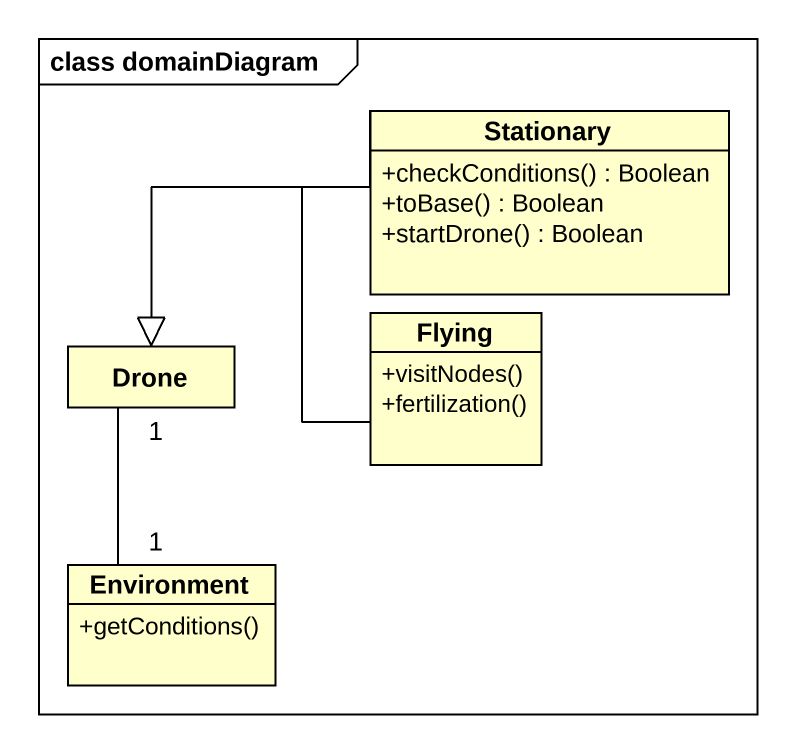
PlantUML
@startuml
mainframe class domainDiagram
hide circle
hide empty members
skinparam classAttributeIconSize 0
class Stationary {
  +checkConditions() : Boolean
  +toBase() : Boolean
  +startDrone() : Boolean
}
class Flying {
  +visitNodes()
  +fertilization()
}
class Drone
class Environment {
  +getConditions()
}
Stationary -left-|> Drone
Flying -left-|> Drone
Drone "1" -- "1" Environment
@enduml
